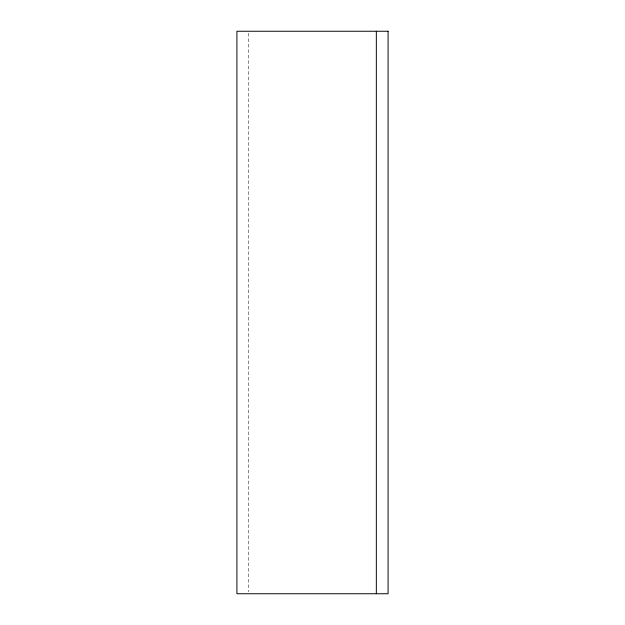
<?xml version="1.0" encoding="UTF-8"?>
<svg xmlns="http://www.w3.org/2000/svg" width="625" height="625" viewBox="0 0 625 625"><rect width="100%" height="100%" fill="white"/><g stroke="black" fill="none" stroke-linecap="round" stroke-linejoin="round"><path stroke-width="0.47" stroke-dasharray="3.12 2.34" d="M248.664 33.203L248.664 591.797"/><path stroke-width="0.94" d="M376.336 31.25L376.336 593.75M388.086 31.25L236.914 31.25L236.914 593.75L388.086 593.75L388.086 31.25"/></g></svg>
